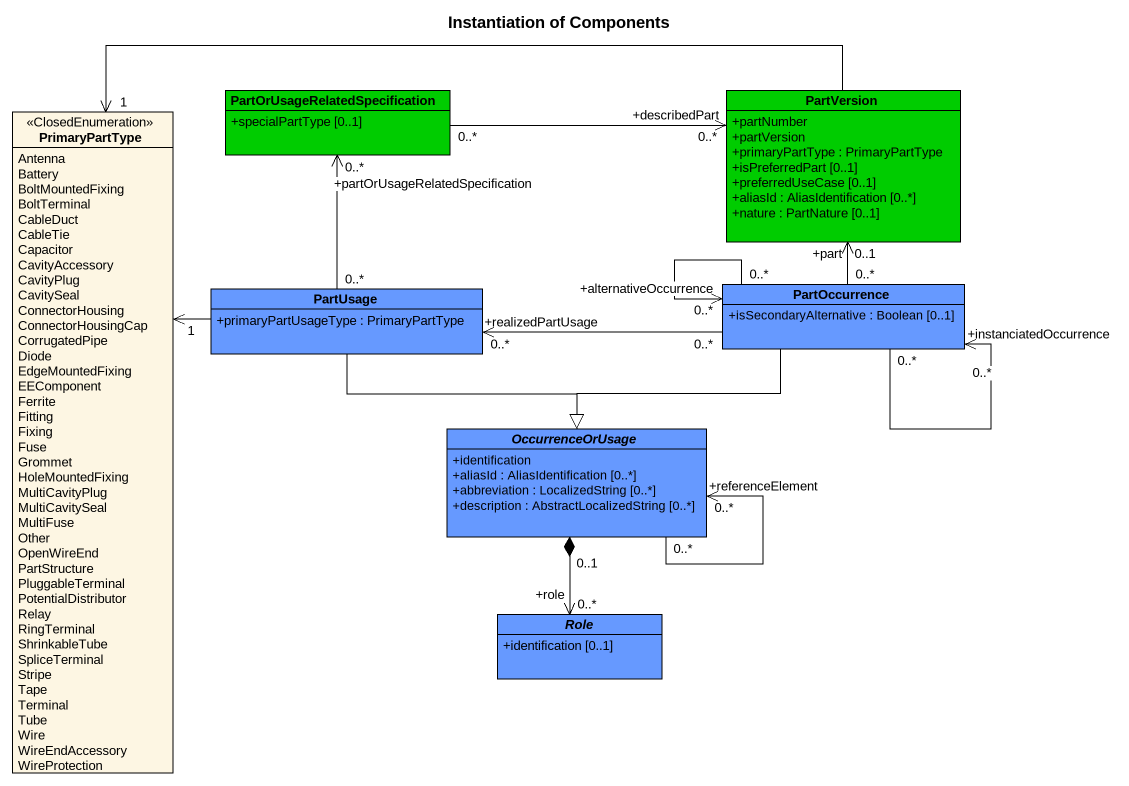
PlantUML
@startuml
title Instantiation of Components
hide circle
hide empty members
skinparam classAttributeIconSize 0
enum PrimaryPartType <<ClosedEnumeration>> {
  Antenna
  Battery
  BoltMountedFixing
  BoltTerminal
  CableDuct
  CableTie
  Capacitor
  CavityAccessory
  CavityPlug
  CavitySeal
  ConnectorHousing
  ConnectorHousingCap
  CorrugatedPipe
  Diode
  EdgeMountedFixing
  EEComponent
  Ferrite
  Fitting
  Fixing
  Fuse
  Grommet
  HoleMountedFixing
  MultiCavityPlug
  MultiCavitySeal
  MultiFuse
  Other
  OpenWireEnd
  PartStructure
  PluggableTerminal
  PotentialDistributor
  Relay
  RingTerminal
  ShrinkableTube
  SpliceTerminal
  Stripe
  Tape
  Terminal
  Tube
  Wire
  WireEndAccessory
  WireProtection
}
class "PartOrUsageRelatedSpecification" as PartOrUsageRelatedSpecificat #00CC00 {
  +specialPartType [0..1]
}
class PartVersion #00CC00 {
  +partNumber
  +partVersion
  +primaryPartType : PrimaryPartType
  +isPreferredPart [0..1]
  +preferredUseCase [0..1]
  +aliasId : AliasIdentification [0..*]
  +nature : PartNature [0..1]
}
class PartUsage #6699FF {
  +primaryPartUsageType : PrimaryPartType
}
class PartOccurrence #6699FF {
  +isSecondaryAlternative : Boolean [0..1]
}
abstract class OccurrenceOrUsage #6699FF {
  +identification
  +aliasId : AliasIdentification [0..*]
  +abbreviation : LocalizedString [0..*]
  +description : AbstractLocalizedString [0..*]
}
abstract class Role #6699FF {
  +identification [0..1]
}
PartOrUsageRelatedSpecificat "0..*" -right-> "+describedPart\n0..*" PartVersion
PartVersion -left-> "1" PrimaryPartType
PartUsage -left-> "1" PrimaryPartType
PartUsage "0..*" -up-> "+partOrUsageRelatedSpecification\n0..*" PartOrUsageRelatedSpecificat
PartUsage --|> OccurrenceOrUsage
PartOccurrence "0..*" -up-> "+part\n0..1" PartVersion
PartOccurrence "0..*" -left-> "+realizedPartUsage\n0..*" PartUsage
PartOccurrence "0..*" --> "+alternativeOccurrence\n0..*" PartOccurrence
PartOccurrence "0..*" --> "+instanciatedOccurrence\n0..*" PartOccurrence
PartOccurrence --|> OccurrenceOrUsage
OccurrenceOrUsage "0..*" --> "+referenceElement\n0..*" OccurrenceOrUsage
OccurrenceOrUsage "0..1" *--> "+role\n0..*" Role
@enduml
